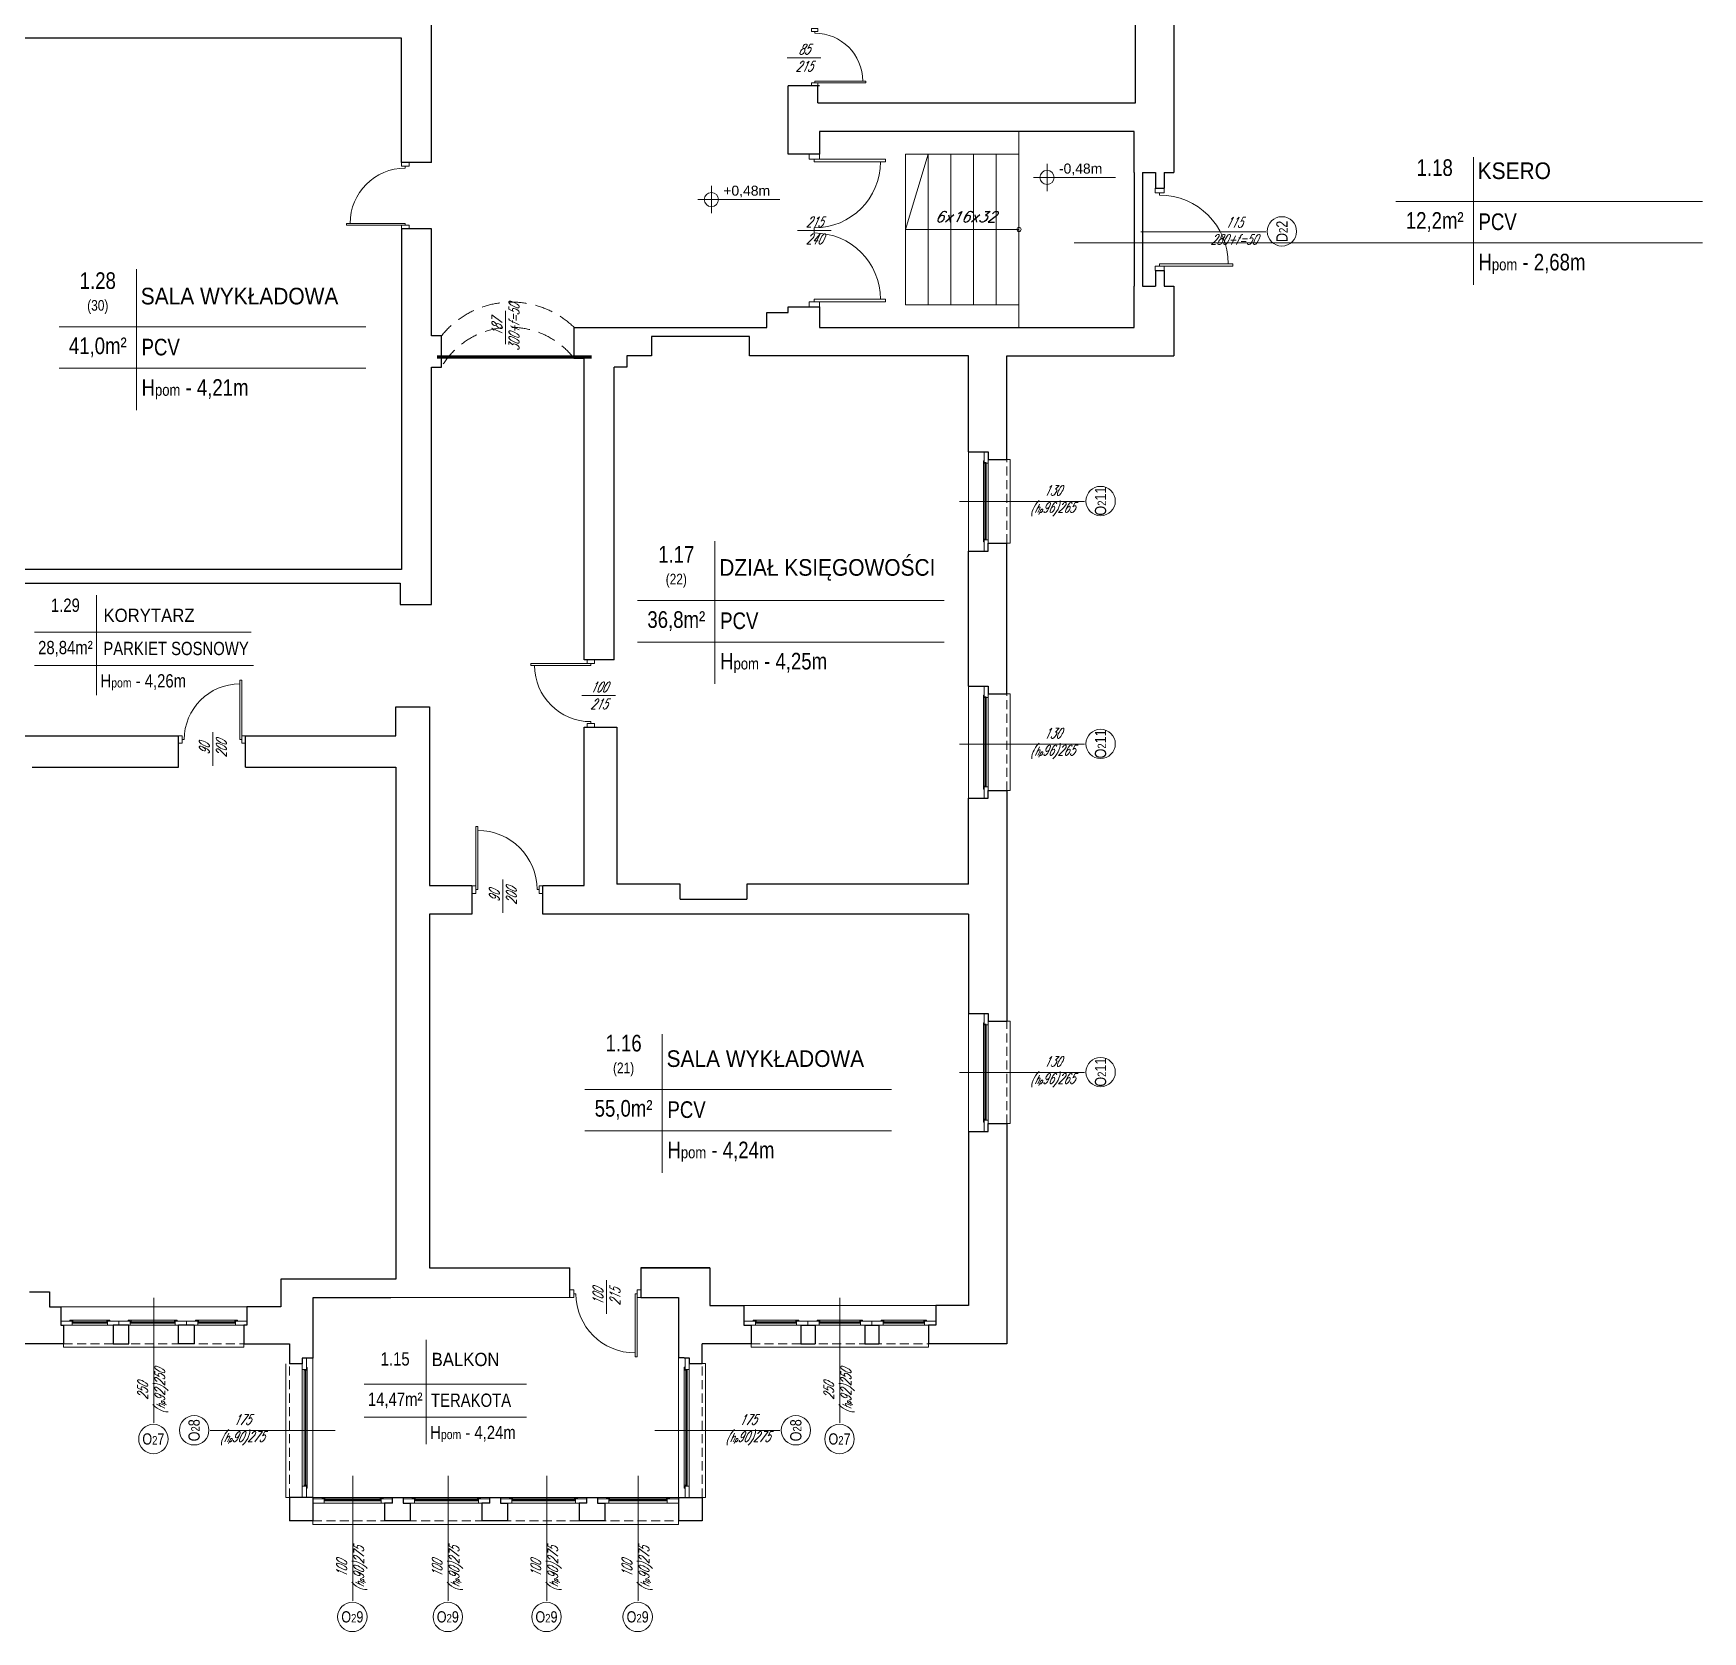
# Model space of a CAD drawing. Header units: millimetres. Extents: x -18485 to 40303, y -22087 to 35064.
# Drawn here: x 15923 to 18273, y 15124 to 17374 of the extents above; entities that cross this region are included whole.
import ezdxf
from ezdxf.enums import TextEntityAlignment as Align

# ---------------------------------------------------------------- set-up
doc = ezdxf.new("R2010")
doc.units = ezdxf.units.MM
doc.linetypes.add('ACAD_ISO12W100', pattern=[21, 12, -3, 0, -3, 0, -3])
doc.linetypes.add('DASHED', pattern=[19.05, 12.7, -6.35])
doc.layers.get('0').update_dxf_attribs({"lineweight": 25})
for name, color, linetype, lineweight in [('01 parter - ściany', 2, 'Continuous', 25), ('03-01_okna', 5, 'Continuous', 15), ('03_drzwi', 1, 'Continuous', 0), ('04-1_widok', 251, 'Continuous', 5), ('04-2_nad', 251, 'DASHED', 5), ('05-03_opis', 10, 'Continuous', 5), ('inw03-02_schody', 6, 'Continuous', 5)]:
    doc.layers.add(name, color=color, linetype=linetype, lineweight=lineweight)
doc.styles.add('arial', font='arial.ttf')
doc.styles.add('ariel', font='arial.ttf', dxfattribs={"width": 0.8})
doc.styles.add('ariel_wym', font='simplex.shx', dxfattribs={"width": 0.65, "oblique": 25})

# ---------------------------------------------------------------- blocks, each defined once
blk = doc.blocks.new('*U1398')
blk.add_line((0, 0.375), (0, 0.4))
at = {"ltscale": 0.8}
blk.add_lwpolyline([(-0.05, 0.4), (-0.05, 0.45), (0.05, 0.45), (0.05, 0.4)], close=True, dxfattribs=at)
blk.add_lwpolyline([(0, -0.4), (0, -0.375), (-0.8, -0.375), (-0.8, -0.4), (-0.05, -0.4), (0.05, -0.4), (0.05, -0.45), (-0.05, -0.45), (-0.05, -0.4)])
blk.add_arc((0, -0.375), 0.75, 90, 180)
blk = doc.blocks.new('*U1395')
blk.add_line((0, -0.375), (0, -0.4))
blk.add_lwpolyline([(0, 0.4), (0, 0.375), (-0.8, 0.375), (-0.8, 0.4), (-0.05, 0.4), (0.05, 0.4), (0.05, 0.45), (-0.05, 0.45), (-0.05, 0.4)])
at = {"ltscale": 0.8}
blk.add_lwpolyline([(-0.05, -0.4), (-0.05, -0.45), (0.05, -0.45), (0.05, -0.4)], close=True, dxfattribs=at)
blk.add_arc((0, 0.375), 0.75, 180, 270)
blk = doc.blocks.new('*U1396')
for p, q in [((0, -0.025), (0, 0.025)), ((0, -0.675), (0, -0.7))]:
    blk.add_line(p, q)
for points in [[(0, 0.7), (0, 0.675), (-0.7, 0.675), (-0.7, 0.7), (-0.05, 0.7), (0.05, 0.7), (0.05, 0.75), (-0.05, 0.75), (-0.05, 0.7)], [(0, -0.7), (0, -0.675), (-0.7, -0.675), (-0.7, -0.7), (-0.05, -0.7), (0.05, -0.7), (0.05, -0.75), (-0.05, -0.75), (-0.05, -0.7)]]:
    blk.add_lwpolyline(points)
for centre, start, end in [((0, 0.675), 180, 270), ((0, -0.675), 90, 180)]:
    blk.add_arc(centre, 0.65, start, end)
blk = doc.blocks.new('*U1400')
blk.add_line((0, 0.375), (0, 0.4))
at = {"ltscale": 0.8}
blk.add_lwpolyline([(0.05, 0.4), (0.05, 0.45), (-0.05, 0.45), (-0.05, 0.4)], close=True, dxfattribs=at)
blk.add_lwpolyline([(0, -0.4), (0, -0.375), (0.8, -0.375), (0.8, -0.4), (0.05, -0.4), (-0.05, -0.4), (-0.05, -0.45), (0.05, -0.45), (0.05, -0.4)])
blk.add_arc((0, -0.375), 0.75, 0, 90)
blk = doc.blocks.new('*U1408')
blk.add_line((0, 0.375), (0, 0.4))
at = {"ltscale": 0.8}
blk.add_lwpolyline([(-0.05, 0.4), (-0.05, 0.45), (0.05, 0.45), (0.05, 0.4)], close=True, dxfattribs=at)
blk.add_lwpolyline([(0, -0.4), (0, -0.375), (-0.8, -0.375), (-0.8, -0.4), (-0.05, -0.4), (0.05, -0.4), (0.05, -0.45), (-0.05, -0.45), (-0.05, -0.4)])
blk.add_arc((0, -0.375), 0.75, 90, 180)
blk = doc.blocks.new('kota rzutowa')
at = {"ltscale": 0.5}
for p, q in [((-20.6, 0), (102.8, 0)), ((0, -20.6), (0, 20.6))]:
    blk.add_line(p, q, dxfattribs=at)
blk.add_circle((0, 0), 10.6, dxfattribs=at)
at = {"ltscale": 0.5, "style": 'arial'}
blk.add_attdef('POZ._POSADKI_WYKOŃCZONWJ', text='', height=15, dxfattribs=at).set_placement((17.9, 1.4), align=Align.BOTTOM_LEFT)
blk.add_attdef('POZ._POSADZKI_KONSTRUKCJA', text='', height=15, dxfattribs=at).set_placement((17, -5), align=Align.TOP_LEFT)
blk = doc.blocks.new('*U1409')
blk.add_line((0, 0.375), (0, 0.4))
at = {"ltscale": 0.8}
blk.add_lwpolyline([(0.05, 0.4), (0.05, 0.45), (-0.05, 0.45), (-0.05, 0.4)], close=True, dxfattribs=at)
blk.add_lwpolyline([(0, -0.4), (0, -0.375), (0.8, -0.375), (0.8, -0.4), (0.05, -0.4), (-0.05, -0.4), (-0.05, -0.45), (0.05, -0.45), (0.05, -0.4)])
blk.add_arc((0, -0.375), 0.75, 0, 90)

msp = doc.modelspace()

# ---------------------------------------------------------------- linework, layer by layer
at = {"layer": '01 parter - ściany'}
for p, q in [((16483.6, 17192.5), (16483.6, 17826.5)), ((17474.8, 17276.5), (17474.8, 17419.5)), ((17528.8, 17427.5), (17528.8, 17178.5)), ((16441.6, 17367.5), (15888, 17367.5)), ((16441.6, 17192.5), (16441.6, 17367.5)), ((17029.8, 17300.5), (16985.8, 17300.5)), ((16985.8, 17204.5), (16985.8, 17300.5)), ((17027.8, 17276.5), (17027.8, 17300.5)), ((17027.8, 17276.5), (17474.8, 17276.5)), ((17472.8, 17236.5), (17029.8, 17236.5)), ((17029.8, 17236.5), (17029.8, 17204.5)), ((17472.8, 17178.5), (17472.8, 17236.5)), ((17029.8, 17204.5), (16985.8, 17204.5)), ((16483.6, 17192.5), (16441.6, 17192.5)), ((17472.8, 17178.5), (17472.8, 17018.5)), ((17484.8, 17178.5), (17503.2, 17178.5)), ((17484.8, 17178.5), (17484.8, 17018.5)), ((17503.2, 17178.5), (17503.2, 17156.5)), ((17503.2, 17156.5), (17515.2, 17156.5)), ((17515.2, 17178.5), (17528.8, 17178.5)), ((17515.2, 17178.5), (17515.2, 17156.5)), ((16483.6, 17099.5), (16441.6, 17099.5)), ((16441.6, 17099.5), (16441.6, 16619.5)), ((16483.6, 16948.5), (16483.6, 17099.5)), ((17503.2, 17040.5), (17503.2, 17018.5)), ((17503.2, 17040.5), (17515.2, 17040.5)), ((17515.2, 17040.5), (17515.2, 17018.5)), ((17472.8, 16960.5), (17472.8, 17018.5)), ((17484.8, 17018.5), (17503.2, 17018.5)), ((17515.2, 17018.5), (17528.8, 17018.5)), ((17528.8, 17018.5), (17528.8, 16920.5)), ((16955.8, 16960.5), (16955.8, 16981.5)), ((16955.8, 16981.5), (16985.8, 16981.5)), ((16985.8, 16981.5), (16985.8, 16989.5)), ((16985.8, 16989.5), (17001.8, 16989.5)), ((17001.8, 16989.5), (17013.8, 16989.5)), ((17013.8, 16989.5), (17029.8, 16989.5)), ((17029.8, 16989.5), (17029.8, 16960.5)), ((16497.6, 16948.5), (16483.6, 16948.5)), ((16497.6, 16904.5), (16497.6, 16948.5)), ((16684.6, 16916.5), (16684.6, 16960.5)), ((16684.6, 16960.5), (16735.9, 16960.5)), ((16684.6, 16960.5), (16955.8, 16960.5)), ((16931.6, 16947.5), (16793.6, 16947.5)), ((16793.6, 16947.5), (16793.6, 16920.5)), ((16931.6, 16920.5), (16931.6, 16947.5)), ((17029.8, 16960.5), (17472.8, 16960.5)), ((16483.6, 16570.5), (16483.6, 16904.5)), ((16483.6, 16904.5), (16497.6, 16904.5)), ((16698.6, 16916.5), (16684.6, 16916.5)), ((16698.6, 16492.5), (16698.6, 16916.5)), ((16740.6, 16492.5), (16740.6, 16904.5)), ((16758.6, 16904.5), (16740.6, 16904.5)), ((16793.6, 16920.5), (16758.6, 16920.5)), ((16758.6, 16920.5), (16758.6, 16904.5)), ((17239.6, 16920.5), (16931.6, 16920.5)), ((17239.6, 16785.5), (17239.6, 16920.5)), ((17293.6, 16774.5), (17293.6, 16920.5)), ((17293.6, 16920.5), (17528.8, 16920.5)), ((17239.6, 16785.5), (17267.6, 16785.5)), ((17267.6, 16785.5), (17267.6, 16774.5)), ((17267.6, 16774.5), (17293.6, 16774.5)), ((17239.6, 16455.5), (17239.6, 16645.5)), ((17239.6, 16645.5), (17267.6, 16645.5)), ((17267.6, 16645.5), (17267.6, 16656.5)), ((17267.6, 16656.5), (17293.6, 16656.5)), ((17293.6, 16444.5), (17293.6, 16656.5)), ((16441.6, 16619.5), (15888, 16619.5)), ((15885.6, 16600.5), (16439.6, 16600.5)), ((16439.6, 16600.5), (16439.6, 16570.5)), ((16439.6, 16570.5), (16483.6, 16570.5)), ((16740.6, 16492.5), (16698.6, 16492.5)), ((17239.6, 16455.5), (17267.6, 16455.5)), ((17267.6, 16455.5), (17267.6, 16444.5)), ((17267.6, 16444.5), (17293.6, 16444.5)), ((16433.6, 16426.5), (16480.6, 16426.5)), ((16433.6, 16385.5), (16433.6, 16426.5)), ((16480.6, 16426.5), (16480.6, 16174.5)), ((15885.6, 16385.5), (16127.6, 16385.5)), ((16127.6, 16341.5), (16127.6, 16385.5)), ((16221.6, 16341.5), (16221.6, 16385.5)), ((16221.6, 16385.5), (16433.6, 16385.5)), ((16698.6, 16174.5), (16698.6, 16397.5)), ((16698.6, 16397.5), (16744.6, 16397.5)), ((16744.6, 16397.5), (16744.6, 16176.5)), ((15921.6, 16341.5), (16127.6, 16341.5)), ((16221.6, 16341.5), (16433.6, 16341.5)), ((16433.6, 16341.5), (16433.6, 15620.5)), ((17239.6, 16176.5), (17239.6, 16297.5)), ((17239.6, 16297.5), (17267.6, 16297.5)), ((17267.6, 16297.5), (17267.6, 16308.5)), ((17267.6, 16308.5), (17293.6, 16308.5)), ((17293.6, 16308.5), (17293.6, 15983.5)), ((16480.6, 16174.5), (16540.6, 16174.5)), ((16540.6, 16174.5), (16540.6, 16134.5)), ((16640.6, 16134.5), (16640.6, 16174.5)), ((16640.6, 16174.5), (16698.6, 16174.5)), ((16833.6, 16176.5), (16744.6, 16176.5)), ((16833.6, 16155.5), (16833.6, 16176.5)), ((17239.6, 16176.5), (16927.6, 16176.5)), ((16927.6, 16176.5), (16927.6, 16155.5)), ((16833.6, 16155.5), (16927.6, 16155.5)), ((16540.6, 16134.5), (16480.6, 16134.5)), ((16480.6, 16134.5), (16480.6, 15636.5)), ((17239.6, 16134.5), (16640.6, 16134.5)), ((17239.6, 16134.5), (17239.6, 15994.5)), ((17239.6, 15994.5), (17267.6, 15994.5)), ((17267.6, 15994.5), (17267.6, 15983.5)), ((17267.6, 15983.5), (17293.6, 15983.5)), ((17239.6, 15828.5), (17239.6, 15583.5)), ((17239.6, 15828.5), (17267.6, 15828.5)), ((17267.6, 15828.5), (17267.6, 15839.5)), ((17267.6, 15839.5), (17293.6, 15839.5)), ((17293.6, 15839.5), (17293.6, 15529.5)), ((16480.6, 15636.5), (16678.6, 15636.5)), ((16678.6, 15594.5), (16678.6, 15636.5)), ((16875.6, 15636.5), (16778.6, 15636.5)), ((16778.6, 15636.5), (16778.6, 15594.5)), ((16779.6, 15636.5), (16875.6, 15636.5)), ((16875.6, 15636.5), (16875.6, 15583.5)), ((16433.6, 15620.5), (16271.6, 15620.5)), ((16271.6, 15620.5), (16271.6, 15581.5)), ((15917.6, 15602.5), (15945.6, 15602.5)), ((15945.6, 15602.5), (15945.6, 15581.5)), ((16426.6, 15594.2), (16316.6, 15594.2)), ((16316.6, 15594.2), (16316.6, 15509.2)), ((16678.6, 15594.5), (16416.6, 15594.2)), ((16778.6, 15594.5), (16831.6, 15594.5)), ((16831.6, 15594.5), (16831.6, 15509.5)), ((16875.6, 15583.5), (16923.6, 15583.5)), ((16923.6, 15583.5), (16923.6, 15555.5)), ((17193.6, 15583.5), (17193.6, 15555.5)), ((17239.6, 15583.5), (17193.6, 15583.5)), ((15945.6, 15581.5), (15961.6, 15581.5)), ((15961.6, 15581.5), (15961.6, 15555.5)), ((16271.6, 15581.5), (16223.6, 15581.5)), ((16223.6, 15581.5), (16223.6, 15555.5)), ((15961.6, 15555.5), (15965.6, 15555.5)), ((15965.6, 15555.5), (15965.6, 15529.5)), ((16057.6, 15555.5), (16035.6, 15555.5)), ((16035.6, 15555.5), (16035.6, 15529.5)), ((16057.6, 15529.5), (16057.6, 15555.5)), ((16149.6, 15555.5), (16127.6, 15555.5)), ((16127.6, 15529.5), (16127.6, 15555.5)), ((16149.6, 15555.5), (16149.6, 15529.5)), ((16223.6, 15555.5), (16219.6, 15555.5)), ((16219.6, 15555.5), (16219.6, 15529.5)), ((16923.6, 15555.5), (16933.6, 15555.5)), ((16933.6, 15555.5), (16933.6, 15529.5)), ((17003.6, 15555.5), (17003.6, 15529.5)), ((17003.6, 15555.5), (17023.6, 15555.5)), ((17023.6, 15555.5), (17023.6, 15529.5)), ((17093.6, 15555.5), (17093.6, 15529.5)), ((17093.6, 15555.5), (17113.6, 15555.5)), ((17113.6, 15555.5), (17113.6, 15529.5)), ((17183.6, 15555.5), (17183.6, 15529.5)), ((17183.6, 15555.5), (17183.6, 15529.5)), ((17193.6, 15555.5), (17183.6, 15555.5)), ((15965.6, 15529.5), (15859.6, 15529.5)), ((16035.6, 15529.5), (16057.6, 15529.5)), ((16149.6, 15529.5), (16127.6, 15529.5)), ((16219.6, 15529.5), (16283.6, 15529.5)), ((16283.6, 15529.5), (16283.6, 15501.2)), ((16933.6, 15529.5), (16864.6, 15529.5)), ((16864.6, 15501.5), (16864.6, 15529.5)), ((17003.6, 15529.5), (17023.6, 15529.5)), ((17093.6, 15529.5), (17113.6, 15529.5)), ((17293.6, 15529.5), (17183.6, 15529.5)), ((16301.6, 15501.2), (16283.6, 15501.2)), ((16316.6, 15509.2), (16301.6, 15509.2)), ((16301.6, 15509.2), (16301.6, 15501.2)), ((16839.6, 15509.5), (16831.6, 15509.5)), ((16839.6, 15509.5), (16846.6, 15509.5)), ((16846.6, 15509.5), (16846.6, 15501.5)), ((16846.6, 15501.5), (16864.6, 15501.5)), ((16283.6, 15313.2), (16283.6, 15280.2)), ((16316.6, 15313.2), (16283.6, 15313.2)), ((16316.6, 15313.2), (16316.6, 15280.2)), ((16428.6, 15305.2), (16417.6, 15305.2)), ((16417.6, 15305.2), (16417.6, 15280.2)), ((16428.6, 15305.2), (16428.6, 15313.2)), ((16428.6, 15313.2), (16443.6, 15313.2)), ((16443.6, 15313.2), (16443.6, 15305.2)), ((16443.6, 15305.2), (16453.6, 15305.2)), ((16453.6, 15305.2), (16453.6, 15280.2)), ((16565.6, 15305.2), (16554.6, 15305.2)), ((16554.6, 15305.2), (16554.6, 15280.2)), ((16565.6, 15305.2), (16565.6, 15313.2)), ((16565.6, 15313.2), (16580.6, 15313.2)), ((16580.6, 15313.2), (16580.6, 15305.2)), ((16580.6, 15305.2), (16590.6, 15305.2)), ((16590.6, 15305.2), (16590.6, 15280.2)), ((16702.2, 15305.2), (16691.6, 15305.2)), ((16691.6, 15305.2), (16691.6, 15280.2)), ((16702.2, 15305.2), (16702.2, 15313.2)), ((16702.2, 15313.2), (16717.2, 15313.2)), ((16717.2, 15313.2), (16717.2, 15305.2)), ((16717.2, 15305.2), (16727.6, 15305.2)), ((16727.6, 15305.2), (16727.6, 15280.2)), ((16831.6, 15313.2), (16864.6, 15313.2)), ((16831.6, 15313.2), (16831.6, 15280.2)), ((16864.6, 15313.2), (16864.6, 15280.2)), ((16316.6, 15280.2), (16283.6, 15280.2)), ((16453.6, 15280.2), (16417.6, 15280.2)), ((16590.6, 15280.2), (16554.6, 15280.2)), ((16727.6, 15280.2), (16691.6, 15280.2)), ((16864.6, 15280.2), (16831.6, 15280.2))]:
    msp.add_line(p, q, dxfattribs=at)
at = {"layer": '03-01_okna', "linetype": 'Continuous', "lineweight": 0}
for p, q in [((17260.6, 16770.5), (17264.6, 16770.5)), ((17262.6, 16662.5), (17262.6, 16770.5)), ((17263.1, 16662.5), (17263.1, 16770.5)), ((17264.6, 16661.5), (17264.6, 16769.5)), ((17267.6, 16769.5), (17267.6, 16661.5)), ((17293.6, 16774.5), (17298.6, 16774.5)), ((17298.6, 16656.5), (17298.6, 16774.5)), ((17260.6, 16662.5), (17264.6, 16662.5)), ((17293.6, 16656.5), (17298.6, 16656.5)), ((17260.6, 16440.5), (17264.6, 16440.5)), ((17262.6, 16314.5), (17262.6, 16440.5)), ((17263.1, 16314.5), (17263.1, 16440.5)), ((17264.6, 16313.5), (17264.6, 16439.5)), ((17267.6, 16439.5), (17267.6, 16313.5)), ((17293.6, 16444.5), (17298.6, 16444.5)), ((17298.6, 16308.5), (17298.6, 16444.5)), ((17260.6, 16314.5), (17264.6, 16314.5)), ((17293.6, 16308.5), (17298.6, 16308.5)), ((17293.6, 15983.5), (17298.6, 15983.5)), ((17298.6, 15839.5), (17298.6, 15983.5)), ((17260.6, 15979.5), (17264.6, 15979.5)), ((17262.6, 15845.5), (17262.6, 15979.5)), ((17263.1, 15845.5), (17263.1, 15979.5)), ((17264.6, 15844.5), (17264.6, 15978.5)), ((17267.6, 15978.5), (17267.6, 15844.5)), ((17260.6, 15845.5), (17264.6, 15845.5)), ((17293.6, 15839.5), (17298.6, 15839.5)), ((15977.6, 15558.5), (16027.6, 15558.5)), ((15978.6, 15562.5), (15978.6, 15558.5)), ((15978.6, 15560.5), (16026.6, 15560.5)), ((15978.6, 15560), (16026.6, 15560)), ((16026.6, 15562.5), (16026.6, 15558.5)), ((16122.6, 15558.5), (16059.6, 15558.5)), ((16060.6, 15562.5), (16060.6, 15558.5)), ((16121.6, 15560.5), (16060.6, 15560.5)), ((16121.6, 15560), (16060.6, 15560)), ((16121.6, 15562.5), (16121.6, 15558.5)), ((16154.6, 15558.5), (16207.6, 15558.5)), ((16155.6, 15562.5), (16155.6, 15558.5)), ((16155.6, 15560.5), (16206.6, 15560.5)), ((16155.6, 15560), (16206.6, 15560)), ((16206.6, 15562.5), (16206.6, 15558.5)), ((16939.6, 15558.5), (16997.6, 15558.5)), ((16940.6, 15562.5), (16940.6, 15558.5)), ((16940.6, 15560.5), (16996.6, 15560.5)), ((16940.6, 15560), (16996.6, 15560)), ((16996.6, 15562.5), (16996.6, 15558.5)), ((17087.6, 15558.5), (17029.6, 15558.5)), ((17030.6, 15562.5), (17030.6, 15558.5)), ((17086.6, 15560.5), (17030.6, 15560.5)), ((17086.6, 15560), (17030.6, 15560)), ((17086.6, 15562.5), (17086.6, 15558.5)), ((17119.6, 15558.5), (17177.6, 15558.5)), ((17120.6, 15562.5), (17120.6, 15558.5)), ((17120.6, 15560.5), (17176.6, 15560.5)), ((17120.6, 15560), (17176.6, 15560)), ((17176.6, 15562.5), (17176.6, 15558.5)), ((16027.6, 15555.5), (15977.6, 15555.5)), ((16059.6, 15555.5), (16122.6, 15555.5)), ((16207.6, 15555.5), (16154.6, 15555.5)), ((16997.6, 15555.5), (16939.6, 15555.5)), ((17029.6, 15555.5), (17087.6, 15555.5)), ((17177.6, 15555.5), (17119.6, 15555.5)), ((15965.6, 15529.5), (15965.6, 15524.5)), ((15965.6, 15524.5), (16219.6, 15524.5)), ((16219.6, 15529.5), (16219.6, 15524.5)), ((16933.6, 15529.5), (16933.6, 15524.5)), ((16933.6, 15524.5), (17183.6, 15524.5)), ((17183.6, 15529.5), (17183.6, 15524.5)), ((16278.6, 15313.2), (16278.6, 15501.2)), ((16301.6, 15329.2), (16301.6, 15493.2)), ((16304.6, 15493.2), (16304.6, 15329.2)), ((16308.6, 15492.2), (16304.6, 15492.2)), ((16306.1, 15492.2), (16306.1, 15330.2)), ((16306.6, 15492.2), (16306.6, 15330.2)), ((16839.6, 15492.5), (16843.6, 15492.5)), ((16841.6, 15492.5), (16841.6, 15330.2)), ((16842.1, 15492.5), (16842.1, 15330.2)), ((16843.6, 15493.5), (16843.6, 15329.2)), ((16846.6, 15329.2), (16846.6, 15493.5)), ((16864.6, 15501.5), (16869.6, 15501.5)), ((16869.6, 15313.2), (16869.6, 15501.5)), ((16308.6, 15330.2), (16304.6, 15330.2)), ((16839.6, 15330.2), (16843.6, 15330.2)), ((16283.6, 15313.2), (16278.6, 15313.2)), ((16332.6, 15308.2), (16412.6, 15308.2)), ((16412.6, 15305.2), (16332.6, 15305.2)), ((16333.6, 15312.2), (16333.6, 15308.2)), ((16333.6, 15310.2), (16411.6, 15310.2)), ((16333.6, 15309.7), (16411.6, 15309.7)), ((16411.6, 15312.2), (16411.6, 15308.2)), ((16459.6, 15308.2), (16549.6, 15308.2)), ((16549.6, 15305.2), (16459.6, 15305.2)), ((16460.6, 15312.2), (16460.6, 15308.2)), ((16460.6, 15310.2), (16548.6, 15310.2)), ((16460.6, 15309.7), (16548.6, 15309.7)), ((16548.6, 15312.2), (16548.6, 15308.2)), ((16596.6, 15308.2), (16686.2, 15308.2)), ((16686.2, 15305.2), (16596.6, 15305.2)), ((16597.6, 15312.2), (16597.6, 15308.2)), ((16597.6, 15310.2), (16685.2, 15310.2)), ((16597.6, 15309.7), (16685.2, 15309.7)), ((16685.2, 15312.2), (16685.2, 15308.2)), ((16815.6, 15308.2), (16733.2, 15308.2)), ((16733.2, 15305.2), (16815.6, 15305.2)), ((16734.2, 15312.2), (16734.2, 15308.2)), ((16814.6, 15310.2), (16734.2, 15310.2)), ((16814.6, 15309.7), (16734.2, 15309.7)), ((16814.6, 15312.2), (16814.6, 15308.2)), ((16864.6, 15313.2), (16869.6, 15313.2)), ((16316.6, 15280.2), (16316.6, 15275.2)), ((16831.6, 15280.2), (16831.6, 15275.2)), ((16316.6, 15275.2), (16831.6, 15275.2))]:
    msp.add_line(p, q, dxfattribs=at)
at = {"layer": '03-01_okna', "linetype": 'DASHED'}
for p, q in [((17293.6, 16656.5), (17293.6, 16774.5)), ((17293.6, 16308.5), (17293.6, 16444.5)), ((17293.6, 15839.5), (17293.6, 15983.5)), ((15965.6, 15529.5), (16219.6, 15529.5)), ((16933.6, 15529.5), (17183.6, 15529.5)), ((16283.6, 15313.2), (16283.6, 15501.2)), ((16864.6, 15313.2), (16864.6, 15501.5)), ((16316.6, 15280.2), (16831.6, 15280.2))]:
    msp.add_line(p, q, dxfattribs=at)
at = {"layer": '03-01_okna', "linetype": 'Continuous', "lineweight": 0}
for points in [[(17261.6, 16785.5), (17261.6, 16769.5), (17267.6, 16769.5), (17267.6, 16785.5)], [(17261.6, 16661.5), (17261.6, 16645.5), (17267.6, 16645.5), (17267.6, 16661.5)], [(17261.6, 16455.5), (17261.6, 16439.5), (17267.6, 16439.5), (17267.6, 16455.5)], [(17261.6, 16313.5), (17261.6, 16297.5), (17267.6, 16297.5), (17267.6, 16313.5)], [(17261.6, 15994.5), (17261.6, 15978.5), (17267.6, 15978.5), (17267.6, 15994.5)], [(17261.6, 15844.5), (17261.6, 15828.5), (17267.6, 15828.5), (17267.6, 15844.5)], [(15977.6, 15561.5), (15961.6, 15561.5), (15961.6, 15555.5), (15977.6, 15555.5)], [(16043.6, 15561.5), (16027.6, 15561.5), (16027.6, 15555.5), (16043.6, 15555.5)], [(16043.6, 15561.5), (16059.6, 15561.5), (16059.6, 15555.5), (16043.6, 15555.5)], [(16122.6, 15561.5), (16138.6, 15561.5), (16138.6, 15555.5), (16122.6, 15555.5)], [(16154.6, 15561.5), (16138.6, 15561.5), (16138.6, 15555.5), (16154.6, 15555.5)], [(16223.6, 15561.5), (16207.6, 15561.5), (16207.6, 15555.5), (16223.6, 15555.5)], [(16939.6, 15561.5), (16923.6, 15561.5), (16923.6, 15555.5), (16939.6, 15555.5)], [(17013.6, 15561.5), (16997.6, 15561.5), (16997.6, 15555.5), (17013.6, 15555.5)], [(17013.6, 15561.5), (17029.6, 15561.5), (17029.6, 15555.5), (17013.6, 15555.5)], [(17087.6, 15561.5), (17103.6, 15561.5), (17103.6, 15555.5), (17087.6, 15555.5)], [(17119.6, 15561.5), (17103.6, 15561.5), (17103.6, 15555.5), (17119.6, 15555.5)], [(17193.6, 15561.5), (17177.6, 15561.5), (17177.6, 15555.5), (17193.6, 15555.5)], [(16307.6, 15493.2), (16307.6, 15509.2), (16301.6, 15509.2), (16301.6, 15493.2)], [(16840.6, 15493.5), (16840.6, 15509.5), (16846.6, 15509.5), (16846.6, 15493.5)], [(16307.6, 15313.2), (16307.6, 15329.2), (16301.6, 15329.2), (16301.6, 15313.2)], [(16840.6, 15313.2), (16840.6, 15329.2), (16846.6, 15329.2), (16846.6, 15313.2)], [(16332.6, 15311.2), (16316.6, 15311.2), (16316.6, 15305.2), (16332.6, 15305.2)], [(16428.6, 15311.2), (16412.6, 15311.2), (16412.6, 15305.2), (16428.6, 15305.2)], [(16459.6, 15311.2), (16443.6, 15311.2), (16443.6, 15305.2), (16459.6, 15305.2)], [(16565.6, 15311.2), (16549.6, 15311.2), (16549.6, 15305.2), (16565.6, 15305.2)], [(16596.6, 15311.2), (16580.6, 15311.2), (16580.6, 15305.2), (16596.6, 15305.2)], [(16702.2, 15311.2), (16686.2, 15311.2), (16686.2, 15305.2), (16702.2, 15305.2)], [(16717.2, 15311.2), (16733.2, 15311.2), (16733.2, 15305.2), (16717.2, 15305.2)], [(16815.6, 15311.2), (16831.6, 15311.2), (16831.6, 15305.2), (16815.6, 15305.2)]]:
    msp.add_lwpolyline(points, close=True, dxfattribs=at)
for points in [[(17261.6, 16658.5), (17260.6, 16658.5), (17260.6, 16772.5), (17261.6, 16772.5)], [(17261.6, 16310.5), (17260.6, 16310.5), (17260.6, 16442.5), (17261.6, 16442.5)], [(17261.6, 15841.5), (17260.6, 15841.5), (17260.6, 15981.5), (17261.6, 15981.5)], [(15974.6, 15561.5), (15974.6, 15562.5), (16030.6, 15562.5), (16030.6, 15561.5)], [(16125.6, 15561.5), (16125.6, 15562.5), (16056.6, 15562.5), (16056.6, 15561.5)], [(16151.6, 15561.5), (16151.6, 15562.5), (16210.6, 15562.5), (16210.6, 15561.5)], [(16936.6, 15561.5), (16936.6, 15562.5), (17000.6, 15562.5), (17000.6, 15561.5)], [(17090.6, 15561.5), (17090.6, 15562.5), (17026.6, 15562.5), (17026.6, 15561.5)], [(17116.6, 15561.5), (17116.6, 15562.5), (17180.6, 15562.5), (17180.6, 15561.5)], [(16307.6, 15496.2), (16308.6, 15496.2), (16308.6, 15326.2), (16307.6, 15326.2)], [(16840.6, 15496.5), (16839.6, 15496.5), (16839.6, 15326.2), (16840.6, 15326.2)], [(16329.6, 15311.2), (16329.6, 15312.2), (16415.6, 15312.2), (16415.6, 15311.2)], [(16456.6, 15311.2), (16456.6, 15312.2), (16552.6, 15312.2), (16552.6, 15311.2)], [(16593.6, 15311.2), (16593.6, 15312.2), (16689.2, 15312.2), (16689.2, 15311.2)], [(16818.6, 15311.2), (16818.6, 15312.2), (16730.2, 15312.2), (16730.2, 15311.2)]]:
    msp.add_lwpolyline(points, dxfattribs=at)
at = {"layer": '04-1_widok'}
for p, q in [((17239.6, 16785.5), (17239.6, 16645.5)), ((17239.6, 16455.5), (17239.6, 16297.5)), ((17239.6, 15994.5), (17239.6, 15828.5)), ((17193.6, 15583.5), (16923.6, 15583.5)), ((16223.6, 15581.5), (15961.6, 15581.5)), ((16316.6, 15509.2), (16316.6, 15313.2)), ((16831.6, 15509.5), (16831.6, 15313.2)), ((16316.6, 15313.2), (16428.6, 15313.2)), ((16443.6, 15313.2), (16565.6, 15313.2)), ((16580.6, 15313.2), (16702.2, 15313.2)), ((16717.2, 15313.2), (16831.6, 15313.2))]:
    msp.add_line(p, q, dxfattribs=at)
at = {"layer": '04-2_nad', "ltscale": 2}
for centre, radius, start, end in [((16596.5, 16869.6), 126.5, 45.8885, 141.4549), ((16595.1, 16847.7), 112.9, 37.5519, 149.7915)]:
    msp.add_arc(centre, radius, start, end, dxfattribs=at)
at = {"layer": '05-03_opis', "lineweight": 0}
for p, q in [((17031.6, 17340.1), (16984.4, 17340.1)), ((17046.2, 17097), (16999, 17097)), ((17482.3, 17095.2), (17658.3, 17095.2)), ((16587.9, 16983.9), (16587.9, 16936.7)), ((17227, 16715.5), (17403, 16715.5)), ((16742.7, 16442.2), (16695.5, 16442.2)), ((16175.8, 16390.6), (16175.8, 16343.4)), ((17227, 16373.6), (17403, 16373.6)), ((16584.1, 16183.3), (16584.1, 16136.1)), ((17227, 15911.5), (17403, 15911.5)), ((16730.1, 15618.9), (16730.1, 15571.7)), ((16092.6, 15594.1), (16092.6, 15418.1)), ((17058.6, 15594.1), (17058.6, 15418.1)), ((16348.2, 15407.2), (16172.2, 15407.2)), ((16798, 15407.2), (16974, 15407.2)), ((16372.7, 15343.6), (16372.7, 15167.6)), ((16507.1, 15343.6), (16507.1, 15167.6)), ((16646, 15343.6), (16646, 15167.6)), ((16774.4, 15343.6), (16774.4, 15167.6))]:
    msp.add_line(p, q, dxfattribs=at)
at = {"layer": '05-03_opis'}
for p, q in [((17950.5, 17200.3), (17950.5, 17020.5)), ((17841.6, 17137.8), (18273.3, 17137.8)), ((17388.7, 17079.4), (18273.3, 17079.4)), ((16068.2, 17042.3), (16068.2, 16844)), ((15959.3, 16961.3), (16391, 16961.3)), ((15959.3, 16902.9), (16391, 16902.9)), ((16882.8, 16659.4), (16882.8, 16458.6)), ((16011.8, 16583.3), (16011.8, 16442.5)), ((16773.9, 16575.9), (17205.6, 16575.9)), ((15924.7, 16531.2), (16229.8, 16531.2)), ((16773.9, 16517.5), (17205.6, 16517.5)), ((15924.7, 16484.5), (16232.9, 16484.5)), ((16808.6, 15965.4), (16808.6, 15770.4)), ((16699.7, 15887.7), (17131.4, 15887.7)), ((16699.7, 15829.3), (17131.4, 15829.3)), ((16476, 15535), (16476, 15388)), ((16388.9, 15472.8), (16617.6, 15472.8)), ((16388.9, 15426.1), (16617.6, 15426.1))]:
    msp.add_line(p, q, dxfattribs=at)
at = {"layer": '05-03_opis', "linetype": 'ACAD_ISO12W100', "ltscale": 5, "const_width": 5}
msp.add_lwpolyline([(16709.2, 16918.8), (16491.3, 16918.8)], dxfattribs=at)
at = {"layer": '05-03_opis', "lineweight": 0}
for centre in [(17681, 17095.7), (17425.7, 16716), (17425.7, 16374.1), (17425.7, 15912), (16149.5, 15407.7), (16996.7, 15407.7), (16092.1, 15395.4), (17058.1, 15395.4), (16372.2, 15144.9), (16506.6, 15144.9), (16645.5, 15144.9), (16773.9, 15144.9)]:
    msp.add_circle(centre, 20.7, dxfattribs=at)
at = {"layer": 'inw03-02_schody'}
for p, q in [((17310.8, 17204.5), (17310.8, 17236.5)), ((17150.8, 17204.5), (17150.8, 16992.5)), ((17150.8, 17204.5), (17310.8, 17204.5)), ((17150.8, 17098.5), (17182.8, 17204.5)), ((17182.8, 17204.5), (17182.8, 16992.5)), ((17214.8, 17204.5), (17214.8, 16992.5)), ((17246.8, 17204.5), (17246.8, 16992.5)), ((17278.8, 17204.5), (17278.8, 16992.5)), ((17310.8, 17204.5), (17310.8, 16992.5)), ((17310.8, 17098.5), (17150.8, 17098.5)), ((17150.8, 16992.5), (17310.8, 16992.5)), ((17310.8, 16992.5), (17310.8, 16960.5))]:
    msp.add_line(p, q, dxfattribs=at)
msp.add_circle((17310.8, 17098.5), 3, dxfattribs=at)

# ---------------------------------------------------------------- block references
at = {"layer": '03_drzwi'}
for name, p, xscale, yscale, zscale in [('*U1400', (17023.3, 17341), 89.9999999999709, 89.9999999999709, 89.9999999999709), ('*U1408', (16446.8, 17145.8), 103.6992048380525, 103.6992048380525, 103.6992048380525), ('*U1400', (17508.8, 17098.5), 128.8888888888541, 128.8888888888541, 128.8888888888541), ('*U1395', (16707.9, 16445), 105.5555555555266, 105.5555555555266, 105.5555555555266)]:
    msp.add_blockref(name, p, dxfattribs=dict(at, xscale=xscale, yscale=yscale, zscale=zscale))
for name, p, xscale, yscale, zscale, rotation in [('*U1396', (17022.6, 17097), 143.3333333333167, 143.3333333333167, 143.3333333333167, 180), ('*U1398', (16174.6, 16380.2), -104.4444365225954, 104.4444365225954, 104.4444365225955, 90), ('*U1395', (16590.6, 16168.9), -111.1111111110822, 111.1111111110822, 111.1111111110826, 90), ('*U1409', (16728.6, 15600), -111.1111111110567, 111.1111111110567, 111.1111111110568, 90)]:
    msp.add_blockref(name, p, dxfattribs=dict(at, xscale=xscale, yscale=yscale, zscale=zscale, rotation=rotation))
at = {"layer": '05-03_opis', "xscale": 0.9359999999996944, "yscale": 0.9359999999996944, "zscale": 0.9359999999996944}
for p, values in [((17350.3, 17171.6), {'POZ._POSADKI_WYKOŃCZONWJ': '-0,48m'}), ((16877.7, 17140.5), {'POZ._POSADKI_WYKOŃCZONWJ': '+0,48m'})]:
    msp.add_blockref('kota rzutowa', p, dxfattribs=at).add_auto_attribs(values)

# ---------------------------------------------------------------- texts
at = {"layer": '05-03_opis', "lineweight": 0, "attachment_point": 5}
for s, insert, char_height, width, style in [('85\\P215', (17008.2, 17340.1), 14.4, 68.936, 'ariel_wym'), ('215\\P240', (17022.8, 17097), 14.4, 68.936, 'ariel_wym'), ('{\\W1;6x16x32}', (17235.4, 17116.3), 15, 55, 'ariel_wym'), ('115\\P280+f=50', (17613.5, 17096.3), 14.4, 62.661, 'ariel_wym'), ('130\\P({\\H0.8333x;h\\H0.6x;p}96)265', (17358.1, 16716.5), 14.4, 62.661, 'ariel_wym'), ('100\\P215', (16719.3, 16442.2), 14.4, 68.936, 'ariel_wym'), ('130\\P({\\H0.8333x;h\\H0.6x;p}96)265', (17358.1, 16374.7), 14.4, 62.661, 'ariel_wym'), ('130\\P({\\H0.8333x;h\\H0.6x;p}96)265', (17358.1, 15912.5), 14.4, 62.661, 'ariel_wym'), ('175\\P({\\H0.8333x;h\\H0.6x;p}90)275', (16217.1, 15408.3), 14.4, 62.661, 'ariel_wym'), ('175\\P({\\H0.8333x;h\\H0.6x;p}90)275', (16929.1, 15408.3), 14.4, 62.661, 'ariel_wym'), ('O{\\H0.7576x;2}7', (16092.1, 15395.4), 15.84, 75.194, 'ariel'), ('O{\\H0.7576x;2}7', (17058.1, 15395.4), 15.84, 75.194, 'ariel'), ('O{\\H0.7576x;2}9', (16372.2, 15144.9), 15.84, 75.194, 'ariel'), ('O{\\H0.7576x;2}9', (16506.6, 15144.9), 15.84, 75.194, 'ariel'), ('O{\\H0.7576x;2}9', (16645.5, 15144.9), 15.84, 75.194, 'ariel'), ('O{\\H0.7576x;2}9', (16773.9, 15144.9), 15.84, 75.194, 'ariel')]:
    msp.add_mtext(s, dxfattribs=dict(at, insert=insert, char_height=char_height, width=width, style=style))
at = {"layer": '05-03_opis', "style": 'ariel'}
for s, insert, char_height, width, attachment_point in [('1.18', (17896.1, 17185.3), 23.42, 108.913, 5), ('{\\W0.9;KSERO}', (17956.6, 17180.9), 23.423, 524.533, 4), ('12,2m²', (17896.1, 17108.9), 23.42, 108.913, 5), (' PCV', (17950.5, 17109.1), 23.42, 322.789, 4), (' H{\\H0.7x;pom\\H1.429x; - 2,68m}', (17950.5, 17050), 23.423, 322.789, 4), ('1.28\\P{\\H0.6404x;(30)}', (16013.8, 17008.8), 23.423, 108.913, 5), ('{\\W0.9;SALA WYKŁADOWA}', (16074.3, 17004.4), 23.423, 524.533, 4), ('41,0m²', (16013.8, 16932.4), 23.42, 108.913, 5), (' PCV', (16068.2, 16932.6), 23.42, 322.789, 4), (' H{\\H0.7x;pom\\H1.429x; - 4,21m}', (16068.2, 16873.4), 23.423, 322.789, 4), ('1.17\\P{\\H0.6404x;(22)}', (16828.3, 16623.4), 23.423, 108.913, 5), ('{\\W0.9;DZIAŁ KSIĘGOWOŚCI}', (16888.8, 16619), 23.423, 524.533, 4), ('1.29', (15968.2, 16569.2), 18.74, 87.13, 5), ('\\W0.9;KORYTARZ', (16021.8, 16555), 18.739, 285.31, 4), ('36,8m²', (16828.3, 16547), 23.42, 108.913, 5), (' PCV', (16882.8, 16547.3), 23.42, 322.789, 4), ('28,84m²', (15968.2, 16508), 18.74, 87.13, 5), ('PARKIET SOSNOWY', (16021.6, 16508.3), 18.739, 258.231, 4), (' H{\\H0.7x;pom\\H1.429x; - 4,25m}', (16882.8, 16488.1), 23.423, 322.789, 4), (' H{\\H0.7x;pom\\H1.429x; - 4,26m}', (16011.8, 16460.9), 18.739, 258.231, 4), ('1.16\\P{\\H0.6404x;(21)}', (16754.1, 15935.2), 23.423, 108.913, 5), ('{\\W0.9;SALA WYKŁADOWA}', (16814.6, 15930.8), 23.423, 524.533, 4), ('55,0m²', (16754.1, 15858.8), 23.42, 108.913, 5), (' PCV', (16808.6, 15859), 23.42, 322.789, 4), (' H{\\H0.7x;pom\\H1.429x; - 4,24m}', (16808.6, 15799.9), 23.423, 322.789, 4), ('1.15', (16432.5, 15508.1), 18.74, 87.13, 5), ('\\W0.9;BALKON', (16483.8, 15507.3), 18.739, 419.626, 4), ('14,47m²', (16432.5, 15449.7), 18.74, 87.13, 5), ('TERAKOTA', (16482.9, 15449.9), 18.74, 258.231, 4), (' H{\\H0.7x;pom\\H1.429x; - 4,24m}', (16476, 15402.6), 18.739, 258.231, 4)]:
    msp.add_mtext(s, dxfattribs=dict(at, insert=insert, char_height=char_height, width=width, attachment_point=attachment_point))
at = {"layer": '05-03_opis', "lineweight": 0, "attachment_point": 5, "rotation": 90}
for s, insert, char_height, width, style in [('D{\\H0.7576x;2}2', (17681, 17095.7), 15.84, 75.194, 'ariel'), ('187\\P300+f=50', (16587.9, 16960.5), 14.4, 68.936, 'ariel_wym'), ('O{\\H0.7576x;2}11', (17425.7, 16716), 15.84, 75.194, 'ariel'), ('90\\P200', (16175.8, 16367.2), 14.4, 68.936, 'ariel_wym'), ('O{\\H0.7576x;2}11', (17425.7, 16374.1), 15.84, 75.194, 'ariel'), ('90\\P200', (16584.1, 16159.9), 14.4, 68.936, 'ariel_wym'), ('O{\\H0.7576x;2}11', (17425.7, 15912), 15.84, 75.194, 'ariel'), ('100\\P215', (16730.1, 15595.5), 14.4, 68.936, 'ariel_wym'), ('250\\P({\\H0.8333x;h\\H0.6x;p}92)250', (16091.5, 15462.9), 14.4, 62.661, 'ariel_wym'), ('250\\P({\\H0.8333x;h\\H0.6x;p}92)250', (17057.5, 15462.9), 14.4, 62.661, 'ariel_wym'), ('O{\\H0.7576x;2}8', (16149.5, 15407.7), 15.84, 75.194, 'ariel'), ('O{\\H0.7576x;2}8', (16996.7, 15407.7), 15.84, 75.194, 'ariel'), ('100\\P({\\H0.8333x;h\\H0.6x;p}90)275', (16371.7, 15212.5), 14.4, 62.661, 'ariel_wym'), ('100\\P({\\H0.8333x;h\\H0.6x;p}90)275', (16506, 15212.5), 14.4, 62.661, 'ariel_wym'), ('100\\P({\\H0.8333x;h\\H0.6x;p}90)275', (16644.9, 15212.5), 14.4, 62.661, 'ariel_wym'), ('100\\P({\\H0.8333x;h\\H0.6x;p}90)275', (16773.3, 15212.5), 14.4, 62.661, 'ariel_wym')]:
    msp.add_mtext(s, dxfattribs=dict(at, insert=insert, char_height=char_height, width=width, style=style))

doc.saveas('drawing.dxf')
